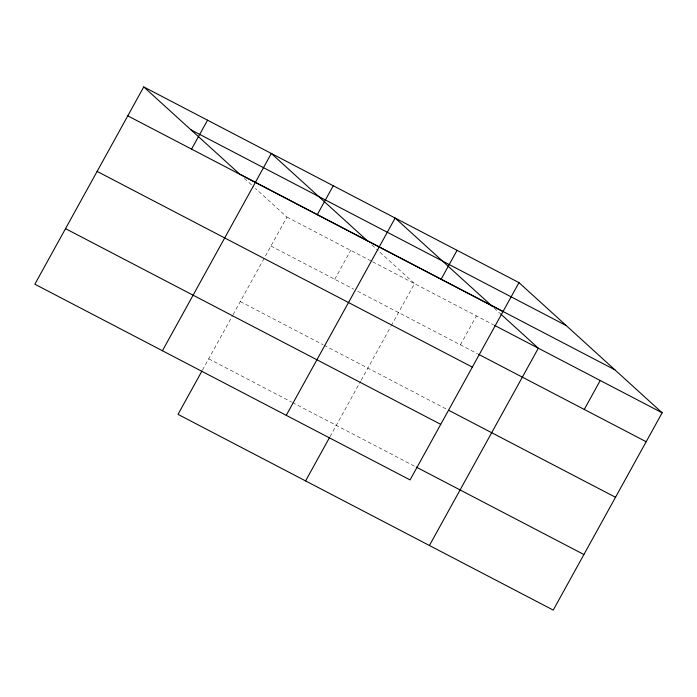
<?xml version="1.0" encoding="UTF-8"?>
<svg xmlns="http://www.w3.org/2000/svg" width="697" height="697" viewBox="0 0 697 697"><rect width="100%" height="100%" fill="white"/><g stroke="black" fill="none" stroke-linecap="round" stroke-linejoin="round"><path stroke-width="0.52" stroke-dasharray="3.48 2.61" d="M202.452 370.116L232.519 315.654M233.033 314.713L286.929 217.081L255.433 188.451M334.743 279.288L350.713 250.354M330.029 436.662L360.61 381.259M361.124 380.318L390.738 326.684M391.252 325.743L414.506 283.627L379.072 251.408M460.447 344.849L476.417 315.915M286.929 217.081L371.667 261.279M372.616 261.776L493.563 324.863M270.959 246.024L353.788 289.22M357.596 291.207L477.584 353.797M240.291 301.574L323.112 344.78M324.07 345.276L446.916 409.348M208.691 358.816L291.52 402.021M292.47 402.517L415.316 466.589M494.234 308.118L499.74 313.127M371.98 244.969L378.279 250.693M244.412 178.423L253.856 187.014"/><path stroke-width="1.05" d="M143.756 86.916L34.85 284.21L410.071 479.919L518.977 282.625L143.756 86.916L239.681 174.128L614.902 369.837M191.57 149.123L207.549 120.189M162.427 350.748L271.333 153.462L367.258 240.674M201.93 371.057L178.023 414.375L553.244 610.084L662.15 412.79L518.977 282.625M317.274 214.685L333.244 185.75M286.249 415.334L395.155 218.039L492.657 306.689M305.591 480.913L329.507 437.603M441.096 279.27L457.066 250.336M429.422 545.498L538.328 348.212L500.533 313.842M584.269 409.435L600.239 380.501M191.004 129.869L566.225 325.577M127.786 115.85L503.007 311.559M494.513 325.36L662.15 412.79M478.543 354.294L646.18 441.732M97.118 171.41L472.339 367.119M448.824 410.35L615.503 497.283M65.518 228.651L440.739 424.36M416.275 467.086L583.912 554.524"/></g></svg>
